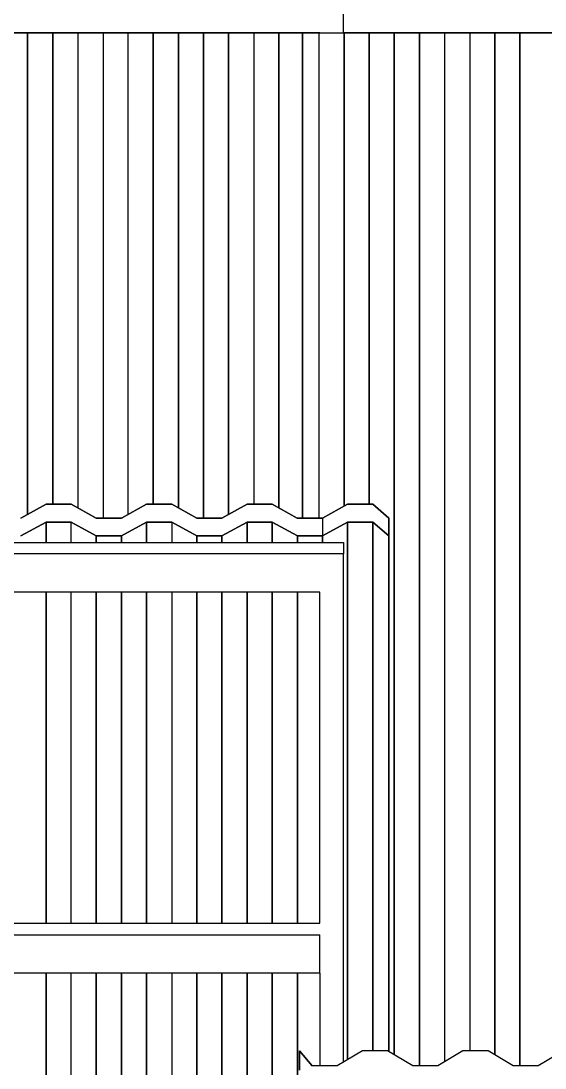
# Model space of a CAD drawing. Extents: x -43 to 90, y 6 to 81.
# Drawn here: x 0.052 to 1.84, y 22.984 to 26.553 of the extents above; entities that cross this region are included whole.
import ezdxf

# ---------------------------------------------------------------- set-up
doc = ezdxf.new("R2010")
doc.units = 0
doc.header["$LTSCALE"] = 0.1
doc.header["$MEASUREMENT"] = 0
doc.layers.add('cobertura nova', color=4, linetype='CONTINUOUS')
doc.layers.add('hachures cobertura', color=252, linetype='CONTINUOUS')

msp = doc.modelspace()

# ---------------------------------------------------------------- linework, layer by layer
at = {"layer": 'cobertura nova'}
for p, q in [((1.1516, 26.5129), (1.1516, 26.5929)), ((-2.7684, 26.5129), (1.0716, 26.5129)), ((1.0716, 26.5129), (-2.7684, 26.5129)), ((1.0127, 24.8587), (1.0127, 26.5129)), ((1.0128, 24.8587), (1.0128, 26.5129)), ((1.0716, 26.5129), (1.1516, 26.5129)), ((1.1516, 26.5129), (1.225, 26.5129)), ((1.225, 26.5129), (1.1516, 26.5129)), ((1.225, 26.5129), (5.0081, 26.5129)), ((5.0081, 26.5129), (1.225, 26.5129)), ((0.0516, 24.8587), (0.1373, 24.9063)), ((0.1373, 24.9063), (0.0516, 24.8587)), ((0.1373, 24.9063), (0.1373, 24.9063)), ((0.1373, 24.9063), (0.223, 24.9063)), ((0.223, 24.9063), (0.1373, 24.9063)), ((0.223, 24.9063), (0.223, 24.9063)), ((0.223, 24.9063), (0.3087, 24.8587)), ((0.3087, 24.8587), (0.223, 24.9063)), ((0.3945, 24.8587), (0.4802, 24.9063)), ((0.4802, 24.9063), (0.3945, 24.8587)), ((0.4802, 24.9063), (0.4802, 24.9063)), ((0.5659, 24.9063), (0.4802, 24.9063)), ((0.4802, 24.9063), (0.4802, 24.9063)), ((0.4802, 24.9063), (0.5659, 24.9063)), ((0.6516, 24.8587), (0.5659, 24.9063)), ((0.5659, 24.9063), (0.5659, 24.9063)), ((0.5659, 24.9063), (0.5659, 24.9063)), ((0.5659, 24.9063), (0.6516, 24.8587)), ((0.7373, 24.8587), (0.823, 24.9063)), ((0.823, 24.9063), (0.7373, 24.8587)), ((0.823, 24.9063), (0.823, 24.9063)), ((0.823, 24.9063), (0.9087, 24.9063)), ((0.9087, 24.9063), (0.823, 24.9063)), ((0.9087, 24.9063), (0.9087, 24.9063)), ((0.9945, 24.8587), (0.9087, 24.9063)), ((0.9087, 24.9063), (0.9087, 24.9063)), ((0.9087, 24.9063), (0.9945, 24.8587)), ((1.1659, 24.9063), (1.0802, 24.8587)), ((1.0802, 24.8587), (1.1659, 24.9063)), ((1.2516, 24.9063), (1.1659, 24.9063)), ((1.1659, 24.9063), (1.1659, 24.9063)), ((1.1659, 24.9063), (1.1659, 24.9063)), ((1.1659, 24.9063), (1.2516, 24.9063)), ((1.2516, 24.9063), (1.2516, 24.9063)), ((1.2516, 24.9063), (1.3069, 24.8587)), ((1.3069, 24.8587), (1.2516, 24.9063)), ((0.1374, 24.8453), (0.0517, 24.7978)), ((0.0517, 24.7978), (0.1374, 24.8453)), ((0.2232, 24.8453), (0.1374, 24.8453)), ((0.1374, 24.8453), (0.2232, 24.8453)), ((0.3089, 24.7978), (0.2232, 24.8453)), ((0.2232, 24.8453), (0.3089, 24.7978)), ((0.3087, 24.8587), (0.3087, 24.8587)), ((0.3087, 24.8587), (0.3945, 24.8587)), ((0.3945, 24.8587), (0.3087, 24.8587)), ((0.3945, 24.8587), (0.3945, 24.8587)), ((0.3946, 24.7978), (0.4803, 24.8453)), ((0.4803, 24.8453), (0.3946, 24.7978)), ((0.566, 24.8453), (0.4803, 24.8453)), ((0.4803, 24.8453), (0.566, 24.8453)), ((0.6517, 24.7978), (0.566, 24.8453)), ((0.566, 24.8453), (0.6517, 24.7978)), ((0.7373, 24.8587), (0.6516, 24.8587)), ((0.6516, 24.8587), (0.6516, 24.8587)), ((0.6516, 24.8587), (0.6516, 24.8587)), ((0.6516, 24.8587), (0.7373, 24.8587)), ((0.7374, 24.7978), (0.8232, 24.8453)), ((0.8232, 24.8453), (0.7374, 24.7978)), ((0.8232, 24.8453), (0.9089, 24.8453)), ((0.9089, 24.8453), (0.8232, 24.8453)), ((0.9089, 24.8453), (0.9946, 24.7978)), ((0.9946, 24.7978), (0.9089, 24.8453)), ((1.0802, 24.8587), (0.9945, 24.8587)), ((0.9945, 24.8587), (0.9945, 24.8587)), ((0.9945, 24.8587), (0.9945, 24.8587)), ((0.9945, 24.8587), (1.0802, 24.8587)), ((1.0802, 24.8587), (1.0802, 24.7978)), ((1.0803, 24.7978), (1.166, 24.8453)), ((1.166, 24.8453), (1.0803, 24.7978)), ((1.166, 24.8453), (1.2517, 24.8453)), ((1.2517, 24.8453), (1.166, 24.8453)), ((1.307, 24.7978), (1.2517, 24.8453)), ((1.2517, 24.8453), (1.307, 24.7978)), ((1.3069, 24.8587), (1.307, 24.7978)), ((1.307, 24.7978), (1.3069, 24.8587)), ((-2.7683, 24.776), (1.0717, 24.776)), ((0.3089, 24.7978), (0.3946, 24.7978)), ((0.3946, 24.7978), (0.3089, 24.7978)), ((0.6517, 24.7978), (0.7374, 24.7978)), ((0.7374, 24.7978), (0.6517, 24.7978)), ((0.9946, 24.7978), (1.0803, 24.7978)), ((1.0803, 24.7978), (0.9946, 24.7978)), ((1.0717, 24.776), (1.1517, 24.776)), ((1.1517, 24.776), (1.1517, 24.7367)), ((1.307, 23.0405), (1.307, 24.7978)), ((1.307, 24.7978), (1.307, 23.0405)), ((1.0717, 24.7367), (-2.7683, 24.7367)), ((1.1517, 24.7367), (1.0717, 24.7367)), ((1.1517, 23.4777), (1.1517, 24.7367)), ((1.0717, 24.6061), (-2.7683, 24.6061)), ((1.0717, 23.4777), (1.0717, 24.6061)), ((-2.6996, 23.4777), (1.0717, 23.4777)), ((1.1517, 23.4384), (1.1517, 23.4777)), ((-2.6996, 23.4384), (1.0717, 23.4384)), ((1.0717, 23.3078), (1.0717, 23.4384)), ((1.1517, 23.0042), (1.1517, 23.4384)), ((1.0717, 23.3078), (-0.8083, 23.3078)), ((0.9945, 22.1401), (0.9946, 23.3078)), ((1.0717, 23.3078), (1.0717, 22.9917)), ((1.0015, 22.9771), (1.0016, 23.0433)), ((1.0016, 23.0433), (1.0015, 22.9771)), ((1.0016, 23.0433), (1.0451, 22.9916)), ((1.0451, 22.9917), (1.0016, 23.0433)), ((1.2165, 23.0433), (1.1308, 22.9917)), ((1.3023, 23.0433), (1.2165, 23.0433)), ((1.388, 22.9917), (1.3023, 23.0433)), ((1.5594, 23.0433), (1.4737, 22.9917)), ((1.6451, 23.0433), (1.5594, 23.0433)), ((1.7308, 22.9917), (1.6451, 23.0433)), ((1.9023, 23.0433), (1.8165, 22.9917)), ((1.1308, 22.9917), (1.0451, 22.9917)), ((1.4737, 22.9917), (1.388, 22.9917)), ((1.8165, 22.9917), (1.7308, 22.9917))]:
    msp.add_line(p, q, dxfattribs=at)
at = {"layer": 'hachures cobertura'}
for p, q in [((0.0746, 26.5129), (0.0746, 24.8715)), ((0.0746, 24.8715), (0.0746, 26.5129)), ((0.1603, 26.5129), (0.1603, 24.9063)), ((0.1603, 24.9063), (0.1603, 26.5129)), ((0.246, 26.5129), (0.2461, 24.8935)), ((0.3318, 26.5129), (0.3318, 24.8587)), ((0.4175, 24.8715), (0.4175, 26.5129)), ((0.5032, 26.5129), (0.5032, 24.9063)), ((0.5032, 24.9063), (0.5032, 26.5129)), ((0.5889, 26.5129), (0.5889, 24.8935)), ((0.5889, 24.8935), (0.5889, 26.5129)), ((0.6746, 26.5129), (0.6746, 24.8587)), ((0.6746, 24.8587), (0.6746, 26.5129)), ((0.7603, 26.5129), (0.7603, 24.8715)), ((0.7603, 24.8715), (0.7603, 26.5129)), ((0.846, 26.5129), (0.8461, 24.9063)), ((0.9318, 24.8935), (0.9318, 26.5129)), ((0.9318, 26.5129), (0.9318, 24.8935)), ((1.0127, 26.5129), (1.0127, 24.8587)), ((1.0681, 26.5129), (1.0681, 24.8587)), ((1.1539, 24.8996), (1.1538, 26.5129)), ((1.1538, 26.5129), (1.1539, 24.8996)), ((1.2396, 26.5129), (1.2396, 24.9063)), ((1.2396, 24.9063), (1.2396, 26.5129)), ((1.3253, 26.5129), (1.3253, 23.0294)), ((1.3253, 23.0294), (1.3253, 26.5129)), ((1.411, 26.5129), (1.411, 22.9917)), ((1.411, 22.9917), (1.411, 26.5129)), ((1.4967, 26.5129), (1.4967, 23.0055)), ((1.5824, 26.5129), (1.5824, 23.0433)), ((1.6681, 23.0294), (1.6681, 26.5129)), ((1.6681, 26.5129), (1.6681, 23.0294)), ((1.7538, 26.5129), (1.7539, 22.9917)), ((1.7539, 22.9917), (1.7538, 26.5129)), ((0.1374, 24.776), (0.1374, 24.8453)), ((0.1374, 24.8453), (0.1374, 24.776)), ((0.2231, 24.776), (0.2232, 24.8453)), ((0.4803, 24.8453), (0.4803, 24.776)), ((0.4803, 24.776), (0.4803, 24.8453)), ((0.566, 24.8453), (0.566, 24.776)), ((0.8231, 24.776), (0.8232, 24.8453)), ((0.8232, 24.8453), (0.8231, 24.776)), ((0.9089, 24.776), (0.9089, 24.8453)), ((0.9089, 24.8453), (0.9089, 24.776)), ((1.166, 23.0129), (1.166, 24.8453)), ((1.166, 24.8453), (1.166, 23.0129)), ((1.2517, 24.8453), (1.2517, 23.0433)), ((1.2517, 23.0433), (1.2517, 24.8453)), ((0.3089, 24.776), (0.3089, 24.7978)), ((0.3089, 24.7978), (0.3089, 24.776)), ((0.3946, 24.776), (0.3946, 24.7978)), ((0.3946, 24.7978), (0.3946, 24.776)), ((0.6517, 24.776), (0.6517, 24.7978)), ((0.6517, 24.7978), (0.6517, 24.776)), ((0.7374, 24.776), (0.7374, 24.7978)), ((0.7374, 24.7978), (0.7374, 24.776)), ((0.9946, 24.776), (0.9946, 24.7978)), ((0.9946, 24.7978), (0.9946, 24.776)), ((1.0803, 24.776), (1.0803, 24.7978)), ((1.0803, 24.7978), (1.0803, 24.776)), ((0.1374, 23.4777), (0.1374, 24.6061)), ((0.1374, 24.6061), (0.1374, 23.4777)), ((0.2231, 23.4777), (0.2231, 24.6061)), ((0.3088, 23.4777), (0.3089, 24.6061)), ((0.3089, 24.6061), (0.3088, 23.4777)), ((0.3946, 23.4777), (0.3946, 24.6061)), ((0.3946, 24.6061), (0.3946, 23.4777)), ((0.4803, 24.6061), (0.4803, 23.4777)), ((0.4803, 23.4777), (0.4803, 24.6061)), ((0.566, 24.6061), (0.566, 23.4777)), ((0.6517, 23.4777), (0.6517, 24.6061)), ((0.6517, 24.6061), (0.6517, 23.4777)), ((0.7374, 23.4777), (0.7374, 24.6061)), ((0.7374, 24.6061), (0.7374, 23.4777)), ((0.8231, 23.4777), (0.8231, 24.6061)), ((0.8231, 24.6061), (0.8231, 23.4777)), ((0.9088, 23.4777), (0.9089, 24.6061)), ((0.9089, 24.6061), (0.9088, 23.4777)), ((0.9946, 23.4777), (0.9946, 24.6061)), ((0.9946, 24.6061), (0.9946, 23.4777)), ((0.1374, 22.1401), (0.1374, 23.3078)), ((0.1374, 23.3078), (0.1374, 22.1401)), ((0.2231, 22.1401), (0.2231, 23.3078)), ((0.3088, 22.1401), (0.3088, 23.3078)), ((0.3088, 23.3078), (0.3088, 22.1401)), ((0.3945, 22.1401), (0.3946, 23.3078)), ((0.3946, 23.3078), (0.3945, 22.1401)), ((0.4803, 23.3078), (0.4803, 22.1401)), ((0.4803, 22.1401), (0.4803, 23.3078)), ((0.566, 23.3078), (0.566, 22.1401)), ((0.6517, 22.1401), (0.6517, 23.3078)), ((0.6517, 23.3078), (0.6517, 22.1401)), ((0.7374, 22.1401), (0.7374, 23.3078)), ((0.7374, 23.3078), (0.7374, 22.1401)), ((0.8231, 22.1401), (0.8231, 23.3078)), ((0.8231, 23.3078), (0.8231, 22.1401)), ((0.9088, 22.1401), (0.9088, 23.3078)), ((0.9088, 23.3078), (0.9088, 22.1401)), ((0.9946, 23.3078), (0.9945, 22.1401))]:
    msp.add_line(p, q, dxfattribs=at)

doc.saveas('drawing.dxf')
